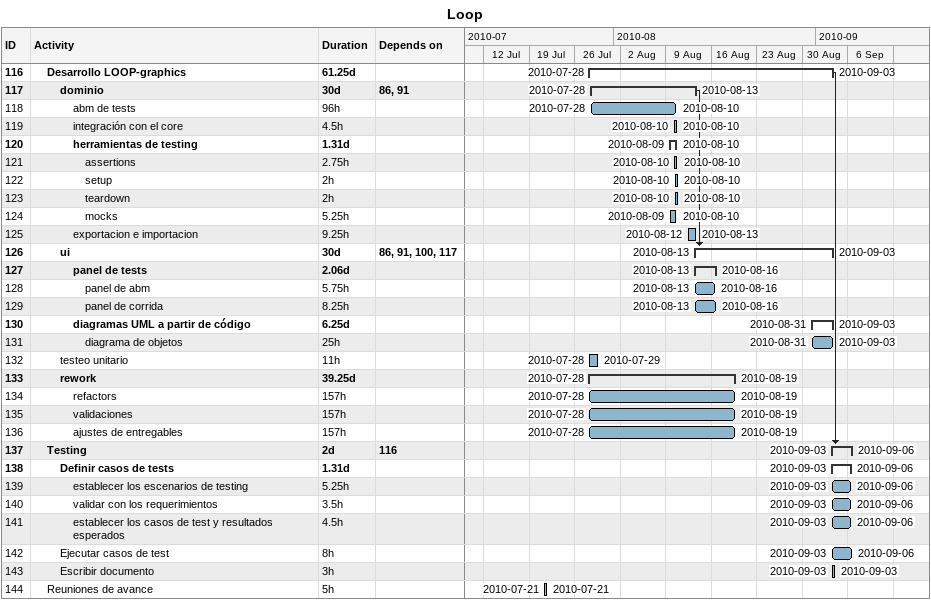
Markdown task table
Loop

| ID | Level | Task | Duration | Start | Finish | Predecessors |
|---|---|---|---|---|---|---|
| 116 | 2 | **Desarrollo LOOP-graphics** | 61.25d | 2010-07-28 | 2010-09-03 |  |
| 117 | 3 | **dominio** | 30d | 2010-07-28 | 2010-08-13 | 86, 91 |
| 118 | 4 | abm de tests | 96h | 2010-07-28 | 2010-08-10 |  |
| 119 | 4 | integración con el core | 4.5h | 2010-08-10 | 2010-08-10 |  |
| 120 | 4 | **herramientas de testing** | 1.31d | 2010-08-09 | 2010-08-10 |  |
| 121 | 5 | assertions | 2.75h | 2010-08-10 | 2010-08-10 |  |
| 122 | 5 | setup | 2h | 2010-08-10 | 2010-08-10 |  |
| 123 | 5 | teardown | 2h | 2010-08-10 | 2010-08-10 |  |
| 124 | 5 | mocks | 5.25h | 2010-08-09 | 2010-08-10 |  |
| 125 | 4 | exportacion e importacion | 9.25h | 2010-08-12 | 2010-08-13 |  |
| 126 | 3 | **ui** | 30d | 2010-08-13 | 2010-09-03 | 86, 91, 100, 117 |
| 127 | 4 | **panel de tests** | 2.06d | 2010-08-13 | 2010-08-16 |  |
| 128 | 5 | panel de abm | 5.75h | 2010-08-13 | 2010-08-16 |  |
| 129 | 5 | panel de corrida | 8.25h | 2010-08-13 | 2010-08-16 |  |
| 130 | 4 | **diagramas UML a partir de código** | 6.25d | 2010-08-31 | 2010-09-03 |  |
| 131 | 5 | diagrama de objetos | 25h | 2010-08-31 | 2010-09-03 |  |
| 132 | 3 | testeo unitario | 11h | 2010-07-28 | 2010-07-29 |  |
| 133 | 3 | **rework** | 39.25d | 2010-07-28 | 2010-08-19 |  |
| 134 | 4 | refactors | 157h | 2010-07-28 | 2010-08-19 |  |
| 135 | 4 | validaciones | 157h | 2010-07-28 | 2010-08-19 |  |
| 136 | 4 | ajustes de entregables | 157h | 2010-07-28 | 2010-08-19 |  |
| 137 | 2 | **Testing** | 2d | 2010-09-03 | 2010-09-06 | 116 |
| 138 | 3 | **Definir casos de tests** | 1.31d | 2010-09-03 | 2010-09-06 |  |
| 139 | 4 | establecer los escenarios de testing | 5.25h | 2010-09-03 | 2010-09-06 |  |
| 140 | 4 | validar con los requerimientos | 3.5h | 2010-09-03 | 2010-09-06 |  |
| 141 | 4 | establecer los casos de test y resultados esperados | 4.5h | 2010-09-03 | 2010-09-06 |  |
| 142 | 3 | Ejecutar casos de test | 8h | 2010-09-03 | 2010-09-06 |  |
| 143 | 3 | Escribir documento | 3h | 2010-09-03 | 2010-09-03 |  |
| 144 | 2 | Reuniones de avance | 5h | 2010-07-21 | 2010-07-21 |  |
